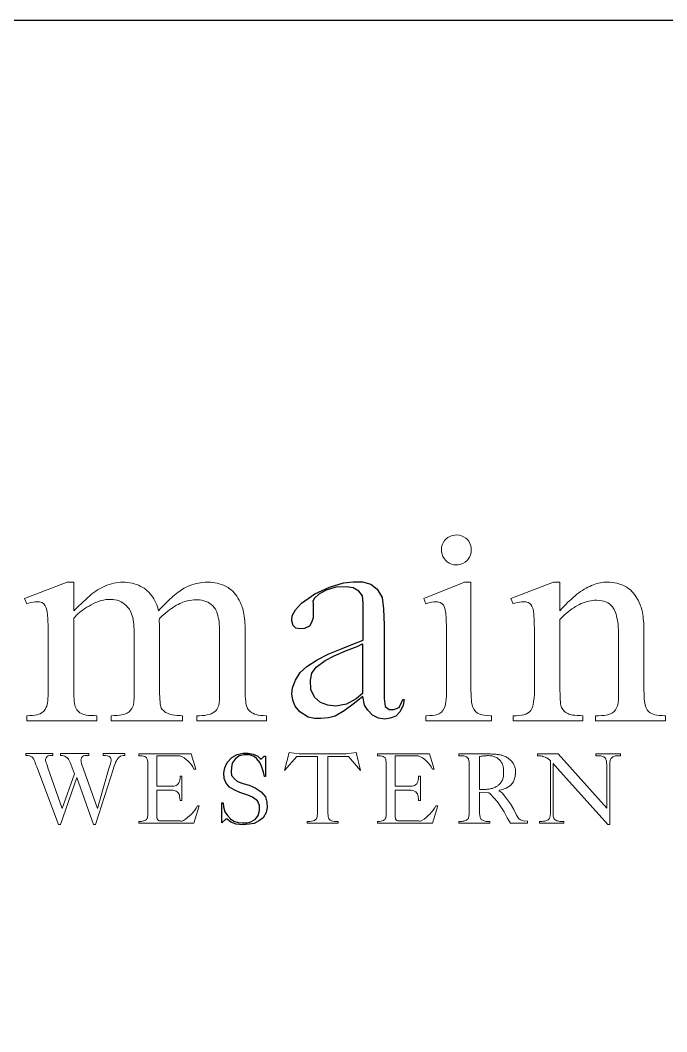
# Model space of a CAD drawing. Extents: x 156 to 1023, y -1310 to 275.
# Drawn here: x 260.13 to 279.32, y 244.57 to 274.57 of the extents above; entities that cross this region are included whole.
import ezdxf

# ---------------------------------------------------------------- set-up
doc = ezdxf.new("R2010")
doc.units = 0
doc.header["$LTSCALE"] = 12
doc.header["$MEASUREMENT"] = 0
doc.layers.add('L18', color=4, linetype='CONTINUOUS')
doc.layers.add('L35', color=3, linetype='CONTINUOUS')

msp = doc.modelspace()

# ---------------------------------------------------------------- linework, layer by layer
at = {"layer": 'L18', "lineweight": 0}
for points in [[(273.076, 259.307), (273.023, 259.304), (272.949, 259.291), (272.881, 259.265), (272.819, 259.229), (272.762, 259.18), (272.726, 259.14), (272.684, 259.079), (272.655, 259.012), (272.637, 258.941), (272.631, 258.866), (272.634, 258.812), (272.648, 258.74), (272.674, 258.672), (272.712, 258.61), (272.762, 258.551), (272.802, 258.515), (272.863, 258.474), (272.929, 258.444), (273, 258.426), (273.076, 258.42), (273.13, 258.423), (273.202, 258.438), (273.27, 258.464), (273.332, 258.502), (273.391, 258.551), (273.424, 258.59), (273.465, 258.652), (273.494, 258.718), (273.511, 258.789), (273.517, 258.866), (273.514, 258.917), (273.501, 258.99), (273.476, 259.058), (273.439, 259.122), (273.391, 259.18), (273.352, 259.214), (273.29, 259.254), (273.223, 259.284), (273.152, 259.301), (273.076, 259.307)], [(274.824, 252.203), (274.828, 252.227), (274.83, 252.256), (274.831, 252.285), (274.83, 252.31), (274.828, 252.339), (274.825, 252.367), (274.819, 252.395), (274.812, 252.422), (274.803, 252.448), (274.793, 252.474), (274.782, 252.499), (274.768, 252.523), (274.753, 252.547), (274.736, 252.57), (274.718, 252.592), (274.71, 252.6), (274.689, 252.622), (274.668, 252.642), (274.645, 252.661), (274.623, 252.678), (274.599, 252.695), (274.574, 252.71), (274.549, 252.724), (274.523, 252.737), (274.496, 252.748), (274.469, 252.759), (274.441, 252.768), (274.439, 252.768), (274.419, 252.774), (274.398, 252.779), (274.376, 252.783), (274.352, 252.788), (274.327, 252.792), (274.301, 252.795), (274.274, 252.799), (274.245, 252.802), (274.215, 252.805), (274.184, 252.807), (274.152, 252.809), (274.118, 252.811), (274.084, 252.812), (274.048, 252.813), (274.011, 252.814), (273.972, 252.815), (273.933, 252.815), (273.146, 252.815), (273.146, 252.759), (273.227, 252.759), (273.261, 252.757), (273.292, 252.753), (273.321, 252.746), (273.347, 252.737), (273.371, 252.725), (273.393, 252.71), (273.412, 252.692), (273.42, 252.682), (273.429, 252.666), (273.436, 252.646), (273.442, 252.623), (273.447, 252.596), (273.451, 252.565), (273.454, 252.531), (273.456, 252.493), (273.456, 252.451), (273.456, 251.121), (273.456, 251.119), (273.456, 251.078), (273.454, 251.04), (273.452, 251.006), (273.448, 250.977), (273.443, 250.951), (273.438, 250.93), (273.431, 250.912), (273.423, 250.898), (273.41, 250.882), (273.392, 250.864), (273.371, 250.848), (273.347, 250.836), (273.321, 250.826), (273.292, 250.819), (273.261, 250.815), (273.227, 250.813), (273.146, 250.813), (273.146, 250.757), (274.071, 250.757), (274.071, 250.813), (273.987, 250.813), (273.956, 250.814), (273.925, 250.818), (273.896, 250.825), (273.869, 250.835), (273.845, 250.847), (273.824, 250.862), (273.805, 250.88), (273.797, 250.89), (273.789, 250.906), (273.781, 250.926), (273.775, 250.949), (273.77, 250.976), (273.766, 251.007), (273.763, 251.041), (273.761, 251.079), (273.761, 251.121), (273.761, 251.677), (273.929, 251.67), (274.033, 251.66), (274.072, 251.631), (274.182, 251.514), (274.296, 251.393), (274.389, 251.247), (274.492, 251.094), (274.584, 250.916), (274.684, 250.757), (275.182, 250.757), (275.182, 250.816), (275.054, 250.827), (274.979, 250.856), (274.926, 250.888), (274.862, 250.994), (274.777, 251.169), (274.677, 251.332), (274.559, 251.493), (274.428, 251.656), (274.346, 251.724), (274.346, 251.735), (274.417, 251.752), (274.549, 251.802), (274.68, 251.88), (274.766, 251.984), (274.819, 252.14), (274.831, 252.285)]]:
    msp.add_lwpolyline(points, dxfattribs=at)
for points in [[(265.702, 257.909), (265.681, 257.909), (265.615, 257.906), (265.549, 257.901), (265.483, 257.892), (265.418, 257.88), (265.353, 257.866), (265.288, 257.848), (265.224, 257.827), (265.16, 257.804), (265.096, 257.777), (265.033, 257.747), (264.994, 257.726), (264.951, 257.701), (264.907, 257.673), (264.863, 257.643), (264.817, 257.61), (264.77, 257.573), (264.722, 257.534), (264.672, 257.493), (264.622, 257.448), (264.57, 257.401), (264.517, 257.35), (264.463, 257.297), (264.408, 257.242), (264.351, 257.183), (264.294, 257.122), (264.235, 257.057), (264.224, 257.104), (264.204, 257.172), (264.182, 257.237), (264.157, 257.299), (264.128, 257.358), (264.097, 257.414), (264.064, 257.467), (264.028, 257.517), (263.989, 257.565), (263.947, 257.61), (263.902, 257.652), (263.855, 257.69), (263.807, 257.725), (263.752, 257.76), (263.695, 257.791), (263.637, 257.819), (263.577, 257.843), (263.515, 257.863), (263.451, 257.88), (263.385, 257.892), (263.318, 257.901), (263.248, 257.907), (263.177, 257.909), (263.167, 257.909), (263.102, 257.906), (263.036, 257.901), (262.97, 257.891), (262.904, 257.878), (262.838, 257.861), (262.771, 257.841), (262.705, 257.817), (262.662, 257.8), (262.601, 257.773), (262.542, 257.744), (262.483, 257.712), (262.426, 257.678), (262.37, 257.641), (262.314, 257.601), (262.26, 257.559), (262.259, 257.558), (262.24, 257.543), (262.216, 257.522), (262.185, 257.494), (262.148, 257.461), (262.106, 257.421), (262.057, 257.376), (262.002, 257.324), (261.94, 257.267), (261.873, 257.203), (261.799, 257.133), (261.719, 257.057), (261.719, 257.909), (261.522, 257.909), (260.257, 257.42), (260.326, 257.262), (260.376, 257.28), (260.447, 257.301), (260.514, 257.316), (260.576, 257.325), (260.633, 257.328), (260.706, 257.322), (260.769, 257.305), (260.821, 257.275), (260.841, 257.256), (260.874, 257.209), (260.901, 257.149), (260.922, 257.075), (260.923, 257.07), (260.929, 257.037), (260.934, 256.999), (260.939, 256.956), (260.944, 256.907), (260.948, 256.853), (260.952, 256.793), (260.954, 256.728), (260.957, 256.657), (260.959, 256.581), (260.961, 256.5), (260.962, 256.413), (260.963, 256.321), (260.963, 256.223), (260.963, 254.695), (260.962, 254.621), (260.96, 254.537), (260.955, 254.46), (260.949, 254.391), (260.941, 254.331), (260.93, 254.278), (260.918, 254.233), (260.903, 254.197), (260.903, 254.196), (260.87, 254.135), (260.83, 254.085), (260.783, 254.042), (260.73, 254.009), (260.725, 254.007), (260.682, 253.989), (260.63, 253.974), (260.568, 253.963), (260.497, 253.955), (260.416, 253.95), (260.326, 253.948), (260.326, 253.791), (262.402, 253.791), (262.402, 253.948), (262.321, 253.949), (262.234, 253.953), (262.157, 253.958), (262.09, 253.968), (262.033, 253.979), (261.986, 253.993), (261.948, 254.009), (261.903, 254.036), (261.853, 254.077), (261.812, 254.126), (261.779, 254.184), (261.779, 254.184), (261.765, 254.218), (261.753, 254.261), (261.743, 254.312), (261.734, 254.371), (261.728, 254.439), (261.723, 254.516), (261.72, 254.601), (261.719, 254.695), (261.719, 256.839), (261.72, 256.84), (261.759, 256.883), (261.8, 256.925), (261.845, 256.967), (261.893, 257.007), (261.943, 257.048), (261.997, 257.087), (262.052, 257.125), (262.112, 257.163), (262.174, 257.2), (262.238, 257.236), (262.306, 257.271), (262.345, 257.29), (262.409, 257.319), (262.473, 257.343), (262.537, 257.363), (262.602, 257.378), (262.667, 257.389), (262.731, 257.396), (262.796, 257.398), (262.805, 257.398), (262.875, 257.394), (262.941, 257.386), (263.004, 257.371), (263.065, 257.351), (263.122, 257.326), (263.176, 257.295), (263.226, 257.26), (263.274, 257.218), (263.319, 257.171), (263.36, 257.118), (263.369, 257.105), (263.394, 257.064), (263.416, 257.018), (263.436, 256.968), (263.454, 256.914), (263.469, 256.856), (263.482, 256.793), (263.492, 256.726), (263.501, 256.655), (263.506, 256.579), (263.51, 256.499), (263.511, 256.415), (263.511, 254.695), (263.511, 254.625), (263.51, 254.532), (263.508, 254.453), (263.504, 254.386), (263.5, 254.332), (263.495, 254.291), (263.488, 254.262), (263.472, 254.219), (263.442, 254.16), (263.405, 254.109), (263.361, 254.064), (263.309, 254.027), (263.298, 254.02), (263.255, 254.001), (263.204, 253.985), (263.145, 253.972), (263.078, 253.961), (263.003, 253.954), (262.92, 253.949), (262.829, 253.948), (262.829, 253.791), (264.95, 253.791), (264.95, 253.948), (264.873, 253.949), (264.79, 253.953), (264.715, 253.96), (264.649, 253.97), (264.59, 253.983), (264.54, 253.999), (264.497, 254.018), (264.445, 254.047), (264.39, 254.088), (264.348, 254.134), (264.318, 254.184), (264.306, 254.213), (264.296, 254.253), (264.287, 254.302), (264.28, 254.361), (264.275, 254.43), (264.271, 254.509), (264.268, 254.597), (264.268, 254.695), (264.268, 256.603), (264.258, 256.791), (264.268, 256.839), (264.271, 256.842), (264.333, 256.897), (264.394, 256.949), (264.452, 256.997), (264.51, 257.043), (264.565, 257.085), (264.619, 257.124), (264.671, 257.16), (264.722, 257.193), (264.77, 257.222), (264.818, 257.248), (264.864, 257.271), (264.894, 257.285), (264.959, 257.311), (265.024, 257.334), (265.089, 257.352), (265.154, 257.366), (265.219, 257.376), (265.284, 257.383), (265.349, 257.385), (265.376, 257.385), (265.449, 257.38), (265.517, 257.371), (265.582, 257.355), (265.642, 257.335), (265.699, 257.31), (265.752, 257.28), (265.8, 257.244), (265.845, 257.203), (265.885, 257.157), (265.922, 257.105), (265.944, 257.067), (265.963, 257.023), (265.98, 256.974), (265.995, 256.921), (266.009, 256.863), (266.02, 256.8), (266.03, 256.733), (266.036, 256.661), (266.042, 256.584), (266.045, 256.502), (266.046, 256.415), (266.046, 254.695), (266.045, 254.639), (266.045, 254.546), (266.043, 254.465), (266.04, 254.397), (266.037, 254.342), (266.033, 254.301), (266.027, 254.271), (266.022, 254.254), (265.995, 254.189), (265.962, 254.133), (265.923, 254.086), (265.876, 254.049), (265.849, 254.032), (265.797, 254.006), (265.74, 253.985), (265.677, 253.969), (265.608, 253.958), (265.534, 253.95), (265.455, 253.948), (265.368, 253.948), (265.368, 253.791), (267.439, 253.791), (267.439, 253.948), (267.426, 253.948), (267.341, 253.95), (267.263, 253.957), (267.194, 253.966), (267.133, 253.98), (267.08, 253.997), (267.036, 254.018), (266.995, 254.042), (266.94, 254.083), (266.897, 254.129), (266.866, 254.18), (266.865, 254.181), (266.852, 254.22), (266.84, 254.266), (266.829, 254.32), (266.821, 254.38), (266.815, 254.448), (266.81, 254.523), (266.807, 254.605), (266.807, 254.695), (266.807, 256.415), (266.807, 256.453), (266.805, 256.537), (266.803, 256.617), (266.799, 256.693), (266.794, 256.765), (266.787, 256.834), (266.78, 256.899), (266.771, 256.96), (266.76, 257.017), (266.748, 257.071), (266.736, 257.121), (266.722, 257.168), (266.706, 257.21), (266.691, 257.246), (266.66, 257.313), (266.627, 257.376), (266.593, 257.435), (266.556, 257.491), (266.518, 257.543), (266.478, 257.591), (266.436, 257.636), (266.392, 257.677), (266.346, 257.714), (266.298, 257.747), (266.279, 257.759), (266.222, 257.79), (266.162, 257.818), (266.102, 257.842), (266.039, 257.862), (265.975, 257.879), (265.909, 257.892), (265.842, 257.901), (265.773, 257.907)], [(273.507, 257.909), (273.314, 257.909), (272.11, 257.42), (272.171, 257.263), (272.172, 257.263), (272.256, 257.292), (272.333, 257.312), (272.404, 257.324), (272.468, 257.328), (272.514, 257.326), (272.588, 257.309), (272.647, 257.276), (272.686, 257.231), (272.718, 257.164), (272.743, 257.079), (272.743, 257.077), (272.75, 257.038), (272.756, 256.992), (272.762, 256.938), (272.767, 256.876), (272.77, 256.807), (272.774, 256.731), (272.777, 256.647), (272.779, 256.556), (272.781, 256.457), (272.782, 256.351), (272.782, 256.237), (272.782, 254.695), (272.782, 254.622), (272.778, 254.523), (272.773, 254.436), (272.765, 254.359), (272.754, 254.293), (272.741, 254.238), (272.725, 254.193), (272.712, 254.167), (272.67, 254.1), (272.621, 254.046), (272.564, 254.005), (272.552, 253.999), (272.503, 253.981), (272.441, 253.967), (272.365, 253.957), (272.275, 253.951), (272.171, 253.948), (272.171, 253.791), (274.114, 253.791), (274.114, 253.948), (274.087, 253.948), (273.989, 253.952), (273.903, 253.96), (273.831, 253.972), (273.771, 253.989), (273.725, 254.01), (273.702, 254.024), (273.646, 254.07), (273.599, 254.128), (273.564, 254.197), (273.553, 254.223), (273.539, 254.273), (273.527, 254.334), (273.518, 254.407), (273.512, 254.491), (273.508, 254.587), (273.507, 254.695)], [(274.686, 257.42), (274.754, 257.263), (274.804, 257.28), (274.875, 257.301), (274.942, 257.316), (275.004, 257.325), (275.061, 257.328), (275.067, 257.328), (275.139, 257.321), (275.201, 257.302), (275.254, 257.271), (275.28, 257.244), (275.311, 257.196), (275.338, 257.134), (275.359, 257.058), (275.362, 257.044), (275.366, 257.014), (275.37, 256.979), (275.374, 256.937), (275.377, 256.889), (275.38, 256.835), (275.383, 256.774), (275.385, 256.708), (275.387, 256.635), (275.388, 256.556), (275.39, 256.472), (275.391, 256.38), (275.391, 256.283), (275.392, 256.179), (275.392, 254.695), (275.391, 254.654), (275.389, 254.568), (275.384, 254.488), (275.377, 254.414), (275.367, 254.347), (275.355, 254.286), (275.34, 254.231), (275.323, 254.183), (275.303, 254.141), (275.282, 254.105), (275.269, 254.09), (275.232, 254.052), (275.186, 254.02), (275.134, 253.994), (275.073, 253.974), (275.005, 253.96), (274.929, 253.951), (274.846, 253.948), (274.754, 253.948), (274.754, 253.791), (276.831, 253.791), (276.831, 253.948), (276.75, 253.949), (276.662, 253.953), (276.585, 253.959), (276.518, 253.968), (276.461, 253.979), (276.414, 253.993), (276.377, 254.009), (276.323, 254.042), (276.275, 254.083), (276.233, 254.134), (276.198, 254.193), (276.188, 254.217), (276.177, 254.256), (276.168, 254.303), (276.161, 254.362), (276.155, 254.43), (276.151, 254.508), (276.149, 254.597), (276.148, 254.695), (276.148, 256.804), (276.161, 256.819), (276.218, 256.875), (276.274, 256.929), (276.33, 256.979), (276.387, 257.027), (276.443, 257.072), (276.499, 257.113), (276.555, 257.151), (276.612, 257.186), (276.668, 257.219), (276.725, 257.248), (276.781, 257.274), (276.838, 257.297), (276.894, 257.317), (276.951, 257.334), (277.008, 257.347), (277.064, 257.358), (277.12, 257.366), (277.177, 257.37), (277.234, 257.372), (277.244, 257.372), (277.318, 257.368), (277.387, 257.359), (277.452, 257.343), (277.512, 257.322), (277.567, 257.295), (277.617, 257.262), (277.662, 257.223), (277.702, 257.178), (277.738, 257.127), (277.753, 257.1), (277.774, 257.057), (277.793, 257.009), (277.811, 256.958), (277.826, 256.904), (277.84, 256.845), (277.852, 256.783), (277.862, 256.717), (277.87, 256.648), (277.876, 256.574), (277.881, 256.497), (277.884, 256.417), (277.885, 256.332), (277.885, 254.695), (277.885, 254.659), (277.884, 254.562), (277.882, 254.478), (277.88, 254.409), (277.876, 254.354), (277.871, 254.312), (277.866, 254.285), (277.852, 254.239), (277.825, 254.177), (277.791, 254.122), (277.752, 254.075), (277.706, 254.035), (277.69, 254.025), (277.645, 254.002), (277.592, 253.982), (277.53, 253.968), (277.46, 253.957), (277.381, 253.95), (277.293, 253.948), (277.206, 253.948), (277.206, 253.791), (279.283, 253.791), (279.283, 253.948), (279.259, 253.948), (279.17, 253.951), (279.09, 253.956), (279.02, 253.965), (278.96, 253.977), (278.91, 253.991), (278.87, 254.009), (278.829, 254.034), (278.779, 254.075), (278.737, 254.124), (278.705, 254.18), (278.704, 254.182), (278.689, 254.22), (278.676, 254.266), (278.665, 254.318), (278.657, 254.379), (278.65, 254.447), (278.645, 254.522), (278.642, 254.605), (278.641, 254.695), (278.641, 256.402), (278.641, 256.451), (278.639, 256.533), (278.637, 256.612), (278.633, 256.687), (278.628, 256.759), (278.621, 256.827), (278.613, 256.892), (278.604, 256.953), (278.594, 257.011), (278.583, 257.065), (278.57, 257.115), (278.556, 257.162), (278.54, 257.206), (278.528, 257.238), (278.497, 257.306), (278.466, 257.37), (278.432, 257.431), (278.397, 257.487), (278.36, 257.541), (278.321, 257.589), (278.28, 257.635), (278.237, 257.676), (278.192, 257.714), (278.146, 257.747), (278.13, 257.758), (278.075, 257.789), (278.018, 257.817), (277.958, 257.841), (277.897, 257.862), (277.833, 257.879), (277.766, 257.892), (277.698, 257.901), (277.628, 257.907), (277.555, 257.909), (277.505, 257.908), (277.453, 257.904), (277.401, 257.898), (277.349, 257.889), (277.296, 257.878), (277.244, 257.864), (277.191, 257.848), (277.138, 257.829), (277.084, 257.808), (277.031, 257.784), (276.978, 257.758), (276.923, 257.729), (276.869, 257.698), (276.815, 257.664), (276.761, 257.628), (276.706, 257.588), (276.651, 257.547), (276.596, 257.503), (276.541, 257.457), (276.485, 257.408), (276.429, 257.356), (276.373, 257.303), (276.317, 257.246), (276.261, 257.187), (276.205, 257.126), (276.148, 257.062), (276.148, 257.909), (275.951, 257.909)], [(262.42, 251.198), (262.006, 252.364), (261.996, 252.389), (261.977, 252.444), (261.962, 252.494), (261.95, 252.537), (261.941, 252.575), (261.936, 252.608), (261.934, 252.634), (261.936, 252.661), (261.95, 252.701), (261.975, 252.733), (261.978, 252.736), (262.011, 252.754), (262.053, 252.766), (262.106, 252.77), (262.163, 252.77), (262.163, 252.826), (261.322, 252.826), (261.322, 252.77), (261.329, 252.77), (261.381, 252.767), (261.418, 252.76), (261.457, 252.745), (261.497, 252.721), (261.519, 252.705), (261.549, 252.672), (261.56, 252.656), (261.582, 252.62), (261.603, 252.581), (261.623, 252.539), (261.674, 252.401), (261.738, 252.228), (261.38, 251.194), (260.954, 252.401), (260.936, 252.453), (260.917, 252.507), (260.903, 252.554), (260.893, 252.592), (260.886, 252.623), (260.884, 252.645), (260.885, 252.661), (260.9, 252.7), (260.929, 252.733), (260.931, 252.735), (260.965, 252.754), (261.007, 252.766), (261.058, 252.77), (261.096, 252.77), (261.096, 252.826), (260.297, 252.826), (260.297, 252.77), (260.317, 252.769), (260.367, 252.765), (260.41, 252.756), (260.446, 252.742), (260.475, 252.723), (260.507, 252.693), (260.532, 252.656), (260.537, 252.647), (260.547, 252.624), (260.561, 252.591), (260.578, 252.547), (260.599, 252.494), (260.623, 252.43), (261.265, 250.721), (261.322, 250.721), (261.811, 252.117), (262.303, 250.721), (262.367, 250.721), (262.897, 252.379), (262.901, 252.393), (262.922, 252.452), (262.941, 252.503), (262.958, 252.547), (262.973, 252.584), (262.986, 252.612), (262.997, 252.633), (263.008, 252.65), (263.037, 252.689), (263.067, 252.719), (263.097, 252.741), (263.102, 252.743), (263.14, 252.758), (263.184, 252.767), (263.235, 252.77), (263.235, 252.826), (262.589, 252.826), (262.589, 252.77), (262.617, 252.769), (262.666, 252.766), (262.709, 252.759), (262.747, 252.748), (262.773, 252.736), (262.806, 252.706), (262.82, 252.682), (262.828, 252.641), (262.828, 252.635), (262.826, 252.608), (262.819, 252.574), (262.809, 252.534), (262.796, 252.489), (262.779, 252.437), (262.758, 252.379)], [(268.404, 252.815), (268.11, 252.859), (267.978, 252.319), (268.34, 252.74), (268.954, 252.74), (268.954, 251.114), (268.954, 251.097), (268.952, 251.038), (268.947, 250.988), (268.94, 250.947), (268.931, 250.915), (268.918, 250.892), (268.893, 250.864), (268.86, 250.842), (268.821, 250.826), (268.776, 250.816), (268.724, 250.813), (268.648, 250.813), (268.648, 250.757), (269.563, 250.757), (269.563, 250.813), (269.489, 250.813), (269.458, 250.814), (269.41, 250.821), (269.368, 250.833), (269.332, 250.852), (269.302, 250.877), (269.293, 250.89), (269.281, 250.917), (269.271, 250.953), (269.265, 250.998), (269.261, 251.051), (269.259, 251.114), (269.259, 252.74), (269.871, 252.74), (270.233, 252.319), (270.101, 252.859), (269.807, 252.815)], [(274.011, 252.764), (274.03, 252.763), (274.062, 252.762), (274.093, 252.758), (274.123, 252.754), (274.152, 252.748), (274.18, 252.74), (274.207, 252.731), (274.233, 252.72), (274.258, 252.708), (274.281, 252.694), (274.304, 252.679), (274.326, 252.662), (274.347, 252.644), (274.354, 252.636), (274.373, 252.616), (274.39, 252.595), (274.406, 252.572), (274.42, 252.549), (274.432, 252.525), (274.443, 252.5), (274.452, 252.474), (274.459, 252.447), (274.465, 252.419), (274.469, 252.39), (274.472, 252.36), (274.473, 252.33), (274.473, 252.32), (274.471, 252.17), (274.468, 252.142), (274.463, 252.115), (274.456, 252.088), (274.448, 252.062), (274.438, 252.037), (274.425, 252.013), (274.412, 251.989), (274.396, 251.967), (274.379, 251.945), (274.36, 251.924), (274.339, 251.903), (274.317, 251.884), (274.301, 251.872), (274.281, 251.858), (274.259, 251.845), (274.237, 251.832), (274.214, 251.821), (274.189, 251.811), (274.164, 251.801), (274.137, 251.793), (274.109, 251.785), (274.081, 251.778), (274.051, 251.773), (274.02, 251.768), (273.988, 251.764), (273.955, 251.76), (273.921, 251.758), (273.886, 251.757), (273.85, 251.756), (273.844, 251.756), (273.813, 251.758), (273.761, 251.758), (273.761, 252.735), (273.776, 252.737), (273.811, 252.744), (273.846, 252.749), (273.878, 252.753), (273.908, 252.757), (273.937, 252.76), (273.963, 252.762), (273.988, 252.763)], [(275.866, 251.113), (275.865, 251.072), (275.863, 251.035), (275.86, 251.001), (275.856, 250.972), (275.851, 250.946), (275.845, 250.924), (275.838, 250.906), (275.829, 250.892), (275.818, 250.879), (275.799, 250.862), (275.777, 250.847), (275.752, 250.835), (275.724, 250.825), (275.694, 250.819), (275.66, 250.815), (275.624, 250.813), (275.545, 250.813), (275.545, 250.757), (276.261, 250.757), (276.261, 250.813), (276.181, 250.813), (276.145, 250.814), (276.112, 250.818), (276.081, 250.825), (276.053, 250.834), (276.028, 250.846), (276.005, 250.86), (275.986, 250.877), (275.979, 250.885), (275.97, 250.9), (275.962, 250.919), (275.956, 250.942), (275.95, 250.969), (275.946, 250.999), (275.943, 251.034), (275.941, 251.072), (275.941, 251.114), (275.941, 252.53), (276.074, 252.381), (277.565, 250.724), (277.626, 250.724), (277.626, 252.458), (277.626, 252.459), (277.626, 252.5), (277.628, 252.537), (277.631, 252.571), (277.635, 252.6), (277.64, 252.626), (277.646, 252.648), (277.654, 252.666), (277.662, 252.68), (277.672, 252.692), (277.692, 252.71), (277.713, 252.725), (277.738, 252.737), (277.766, 252.746), (277.796, 252.753), (277.83, 252.757), (277.866, 252.759), (277.946, 252.759), (277.946, 252.815), (277.215, 252.815), (277.215, 252.759), (277.293, 252.759), (277.33, 252.757), (277.363, 252.754), (277.394, 252.747), (277.422, 252.738), (277.447, 252.726), (277.469, 252.712), (277.488, 252.695), (277.495, 252.687), (277.505, 252.671), (277.513, 252.652), (277.52, 252.629), (277.525, 252.603), (277.529, 252.572), (277.533, 252.538), (277.534, 252.5), (277.535, 252.458), (277.535, 251.205), (276.095, 252.815), (275.481, 252.815), (275.481, 252.759), (275.51, 252.758), (275.547, 252.757), (275.578, 252.754), (275.605, 252.75), (275.628, 252.745), (275.639, 252.742), (275.673, 252.731), (275.705, 252.719), (275.733, 252.708), (275.757, 252.695), (275.778, 252.683), (275.79, 252.674), (275.808, 252.66), (275.828, 252.644), (275.849, 252.624), (275.866, 252.608), (275.866, 251.114)]]:
    msp.add_lwpolyline(points, close=True, dxfattribs=at)
at = {"layer": 'L18'}
for points in [[(270.307, 256.185), (270.308, 257.274), (270.287, 257.498), (270.181, 257.641), (270.008, 257.735), (269.801, 257.77), (269.498, 257.763), (269.207, 257.675), (268.989, 257.553), (268.862, 257.433), (268.812, 257.34), (268.82, 257.275), (268.826, 257.039), (268.82, 256.852), (268.779, 256.714), (268.717, 256.598), (268.566, 256.537), (268.437, 256.525), (268.305, 256.547), (268.233, 256.624), (268.188, 256.759), (268.205, 256.914), (268.295, 257.087), (268.482, 257.286), (268.869, 257.565), (269.309, 257.763), (269.723, 257.884), (270.008, 257.922), (270.283, 257.916), (270.533, 257.849), (270.719, 257.698), (270.871, 257.456), (270.908, 257.119), (270.93, 256.633), (270.93, 254.455), (270.963, 254.217), (271.077, 254.129), (271.221, 254.129), (271.378, 254.192), (271.445, 254.334), (271.485, 254.428), (271.522, 254.428), (271.494, 254.259), (271.409, 254.072), (271.28, 253.937), (271.113, 253.871), (270.946, 253.842), (270.767, 253.877), (270.58, 253.968), (270.447, 254.107), (270.351, 254.263), (270.297, 254.52), (270.046, 254.323), (269.743, 254.091), (269.48, 253.935), (269.276, 253.885), (269.049, 253.86), (268.863, 253.86), (268.676, 253.906), (268.424, 254.062), (268.291, 254.231), (268.218, 254.406), (268.194, 254.595), (268.212, 254.771), (268.299, 255), (268.442, 255.23), (268.641, 255.41), (268.94, 255.601), (269.293, 255.778), (269.687, 255.942), (269.997, 256.065)], [(270.292, 254.603), (270.096, 254.448), (269.81, 254.289), (269.494, 254.228), (269.264, 254.255), (269.046, 254.337), (268.867, 254.495), (268.757, 254.728), (268.744, 255.006), (268.785, 255.205), (268.916, 255.384), (269.176, 255.584), (269.452, 255.722), (269.81, 255.885), (270.128, 256.001), (270.292, 256.074)], [(266.109, 250.773), (266.109, 251.362), (266.15, 251.362), (266.164, 251.247), (266.207, 251.093), (266.282, 250.986), (266.368, 250.892), (266.469, 250.821), (266.594, 250.777), (266.727, 250.77), (266.855, 250.774), (266.978, 250.799), (267.115, 250.878), (267.194, 250.987), (267.227, 251.138), (267.227, 251.285), (267.172, 251.427), (267.025, 251.531), (266.889, 251.592), (266.648, 251.67), (266.478, 251.744), (266.345, 251.825), (266.24, 251.944), (266.18, 252.083), (266.173, 252.252), (266.198, 252.406), (266.272, 252.564), (266.408, 252.707), (266.566, 252.795), (266.746, 252.837), (266.9, 252.837), (267.048, 252.806), (267.184, 252.746), (267.255, 252.679), (267.281, 252.658), (267.31, 252.687), (267.372, 252.752), (267.408, 252.752), (267.408, 252.145), (267.375, 252.145), (267.351, 252.275), (267.29, 252.449), (267.24, 252.557), (267.154, 252.672), (267.071, 252.737), (266.93, 252.783), (266.772, 252.783), (266.628, 252.755), (266.506, 252.657), (266.419, 252.542), (266.398, 252.416), (266.39, 252.28), (266.405, 252.171), (266.485, 252.073), (266.582, 251.998), (266.732, 251.937), (266.923, 251.884), (267.107, 251.81), (267.276, 251.694), (267.409, 251.54), (267.451, 251.386), (267.462, 251.221), (267.43, 251.077), (267.339, 250.92), (267.231, 250.836), (267.072, 250.755), (266.921, 250.727), (266.734, 250.713), (266.537, 250.734), (266.376, 250.794), (266.269, 250.879), (266.228, 250.883)]]:
    msp.add_lwpolyline(points, close=True, dxfattribs=at)
at = {"layer": 'L18', "lineweight": 0}
for points in [[(264.874, 250.83), (264.745, 250.828), (264.699, 250.826), (264.648, 250.825), (264.334, 250.825), (264.297, 250.826), (264.257, 250.832), (264.23, 250.843), (264.214, 250.856), (264.192, 250.89), (264.188, 250.908), (264.184, 250.942), (264.182, 250.991), (264.181, 251.055), (264.181, 251.742), (264.588, 251.742), (264.613, 251.742), (264.658, 251.739), (264.698, 251.733), (264.732, 251.724), (264.76, 251.712), (264.792, 251.691), (264.82, 251.662), (264.841, 251.628), (264.845, 251.617), (264.853, 251.587), (264.862, 251.547), (264.87, 251.496), (264.879, 251.436), (264.929, 251.436), (264.929, 252.152), (264.879, 252.152), (264.878, 252.136), (264.873, 252.084), (264.864, 252.038), (264.853, 251.997), (264.838, 251.961), (264.82, 251.931), (264.8, 251.906), (264.784, 251.893), (264.757, 251.878), (264.725, 251.867), (264.686, 251.859), (264.64, 251.854), (264.588, 251.853), (264.181, 251.853), (264.181, 252.761), (264.814, 252.761), (264.865, 252.76, -0.194471), (265.287, 252.364), (265.34, 252.364), (265.206, 252.815), (263.654, 252.815), (263.654, 252.759), (263.72, 252.759), (263.751, 252.757), (263.793, 252.751), (263.829, 252.739), (263.859, 252.721), (263.883, 252.698), (263.892, 252.683), (263.902, 252.656), (263.909, 252.62), (263.915, 252.574), (263.918, 252.52), (263.919, 252.457), (263.919, 251.12), (263.919, 251.082), (263.917, 251.028), (263.914, 250.982), (263.91, 250.947), (263.904, 250.921), (263.898, 250.906), (263.876, 250.873), (263.844, 250.848), (263.832, 250.842), (263.796, 250.826), (263.758, 250.816), (263.72, 250.813), (263.654, 250.813), (263.654, 250.757), (265.286, 250.757), (265.446, 251.273), (265.391, 251.273, -0.121442), (264.976, 250.836, -0.261254)], [(271.949, 250.83), (271.82, 250.828), (271.774, 250.826), (271.723, 250.825), (271.409, 250.825), (271.372, 250.826), (271.332, 250.832), (271.305, 250.843), (271.289, 250.856), (271.267, 250.89), (271.263, 250.908), (271.259, 250.942), (271.257, 250.991), (271.256, 251.055), (271.256, 251.742), (271.663, 251.742), (271.688, 251.742), (271.734, 251.739), (271.774, 251.733), (271.807, 251.724), (271.835, 251.712), (271.867, 251.691), (271.895, 251.662), (271.916, 251.628), (271.92, 251.617), (271.929, 251.587), (271.937, 251.547), (271.945, 251.496), (271.954, 251.436), (272.005, 251.436), (272.005, 252.152), (271.954, 252.152), (271.953, 252.136), (271.948, 252.084), (271.94, 252.038), (271.928, 251.997), (271.913, 251.961), (271.896, 251.931), (271.875, 251.906), (271.859, 251.893), (271.833, 251.878), (271.8, 251.867), (271.761, 251.859), (271.715, 251.854), (271.663, 251.853), (271.256, 251.853), (271.256, 252.761), (271.889, 252.761), (271.94, 252.76, -0.194471), (272.362, 252.364), (272.415, 252.364), (272.281, 252.815), (270.729, 252.815), (270.729, 252.759), (270.795, 252.759), (270.826, 252.757), (270.868, 252.751), (270.904, 252.739), (270.935, 252.721), (270.959, 252.698), (270.968, 252.683), (270.977, 252.656), (270.984, 252.62), (270.99, 252.574), (270.993, 252.52), (270.994, 252.457), (270.994, 251.12), (270.994, 251.082), (270.992, 251.028), (270.989, 250.982), (270.985, 250.947), (270.979, 250.921), (270.973, 250.906), (270.951, 250.873), (270.919, 250.848), (270.908, 250.842), (270.871, 250.826), (270.834, 250.816), (270.795, 250.813), (270.729, 250.813), (270.729, 250.757), (272.361, 250.757), (272.521, 251.273), (272.467, 251.273, -0.121442), (272.051, 250.836, -0.261254)]]:
    msp.add_lwpolyline(points, format="xyb", close=True, dxfattribs=at)
at = {"layer": 'L35'}
msp.add_lwpolyline([(159.735, 174.574), (159.735, 254.574, -0.414214), (179.735, 274.574), (299.735, 274.574, -0.414214), (319.735, 254.574), (319.735, 174.574, -0.414214), (299.735, 154.574), (179.735, 154.574, -0.414214)], format="xyb", close=True, dxfattribs=at)

doc.saveas('drawing.dxf')
